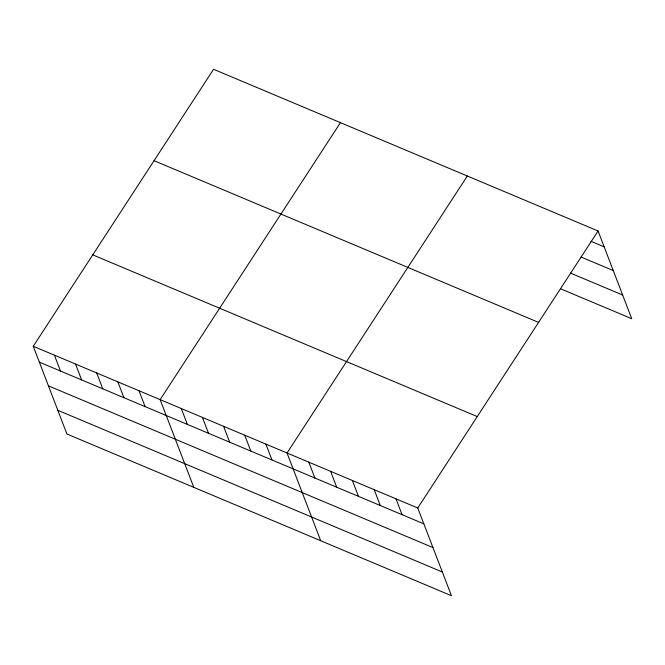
<?xml version="1.0" encoding="UTF-8"?>
<svg xmlns="http://www.w3.org/2000/svg" width="665" height="665" viewBox="0 0 665 665"><rect width="100%" height="100%" fill="white"/><g stroke="black" fill="none" stroke-linecap="round" stroke-linejoin="round"><path stroke-width="1" d="M33.25 346.274L417.761 507.985L451.444 595.715L66.924 434.004L33.25 346.274L213.556 69.285L598.076 230.996L631.75 318.726L560.695 288.843M340.447 122.651L160.14 399.64L193.814 487.37M467.337 176.009L287.031 453.006L320.705 540.736M417.761 507.985L598.076 230.996M590.902 241.279L604.161 246.856M581.06 257.031L613.271 270.572M570.545 273.099L622.648 295.011M154.056 160.689L538.575 322.4M92.751 254.87L477.271 416.581M39.343 362.142L423.854 523.854M48.445 385.858L432.957 547.569M57.822 410.288L442.341 572M395.974 498.825L402.067 514.685M374.187 489.656L380.28 505.525M352.4 480.496L358.485 496.364M330.605 471.335L336.698 487.196M308.818 462.167L314.911 478.035M265.884 444.112L271.968 459.972M244.737 435.218L250.821 451.078M223.581 426.323L229.674 442.192M202.434 417.429L208.527 433.297M181.287 408.534L187.38 424.403M138.993 390.746L145.078 406.614M117.846 381.851L123.931 397.72M96.691 372.957L102.784 388.826M75.544 364.063L81.637 379.931M54.397 355.168L60.49 371.037"/></g></svg>
